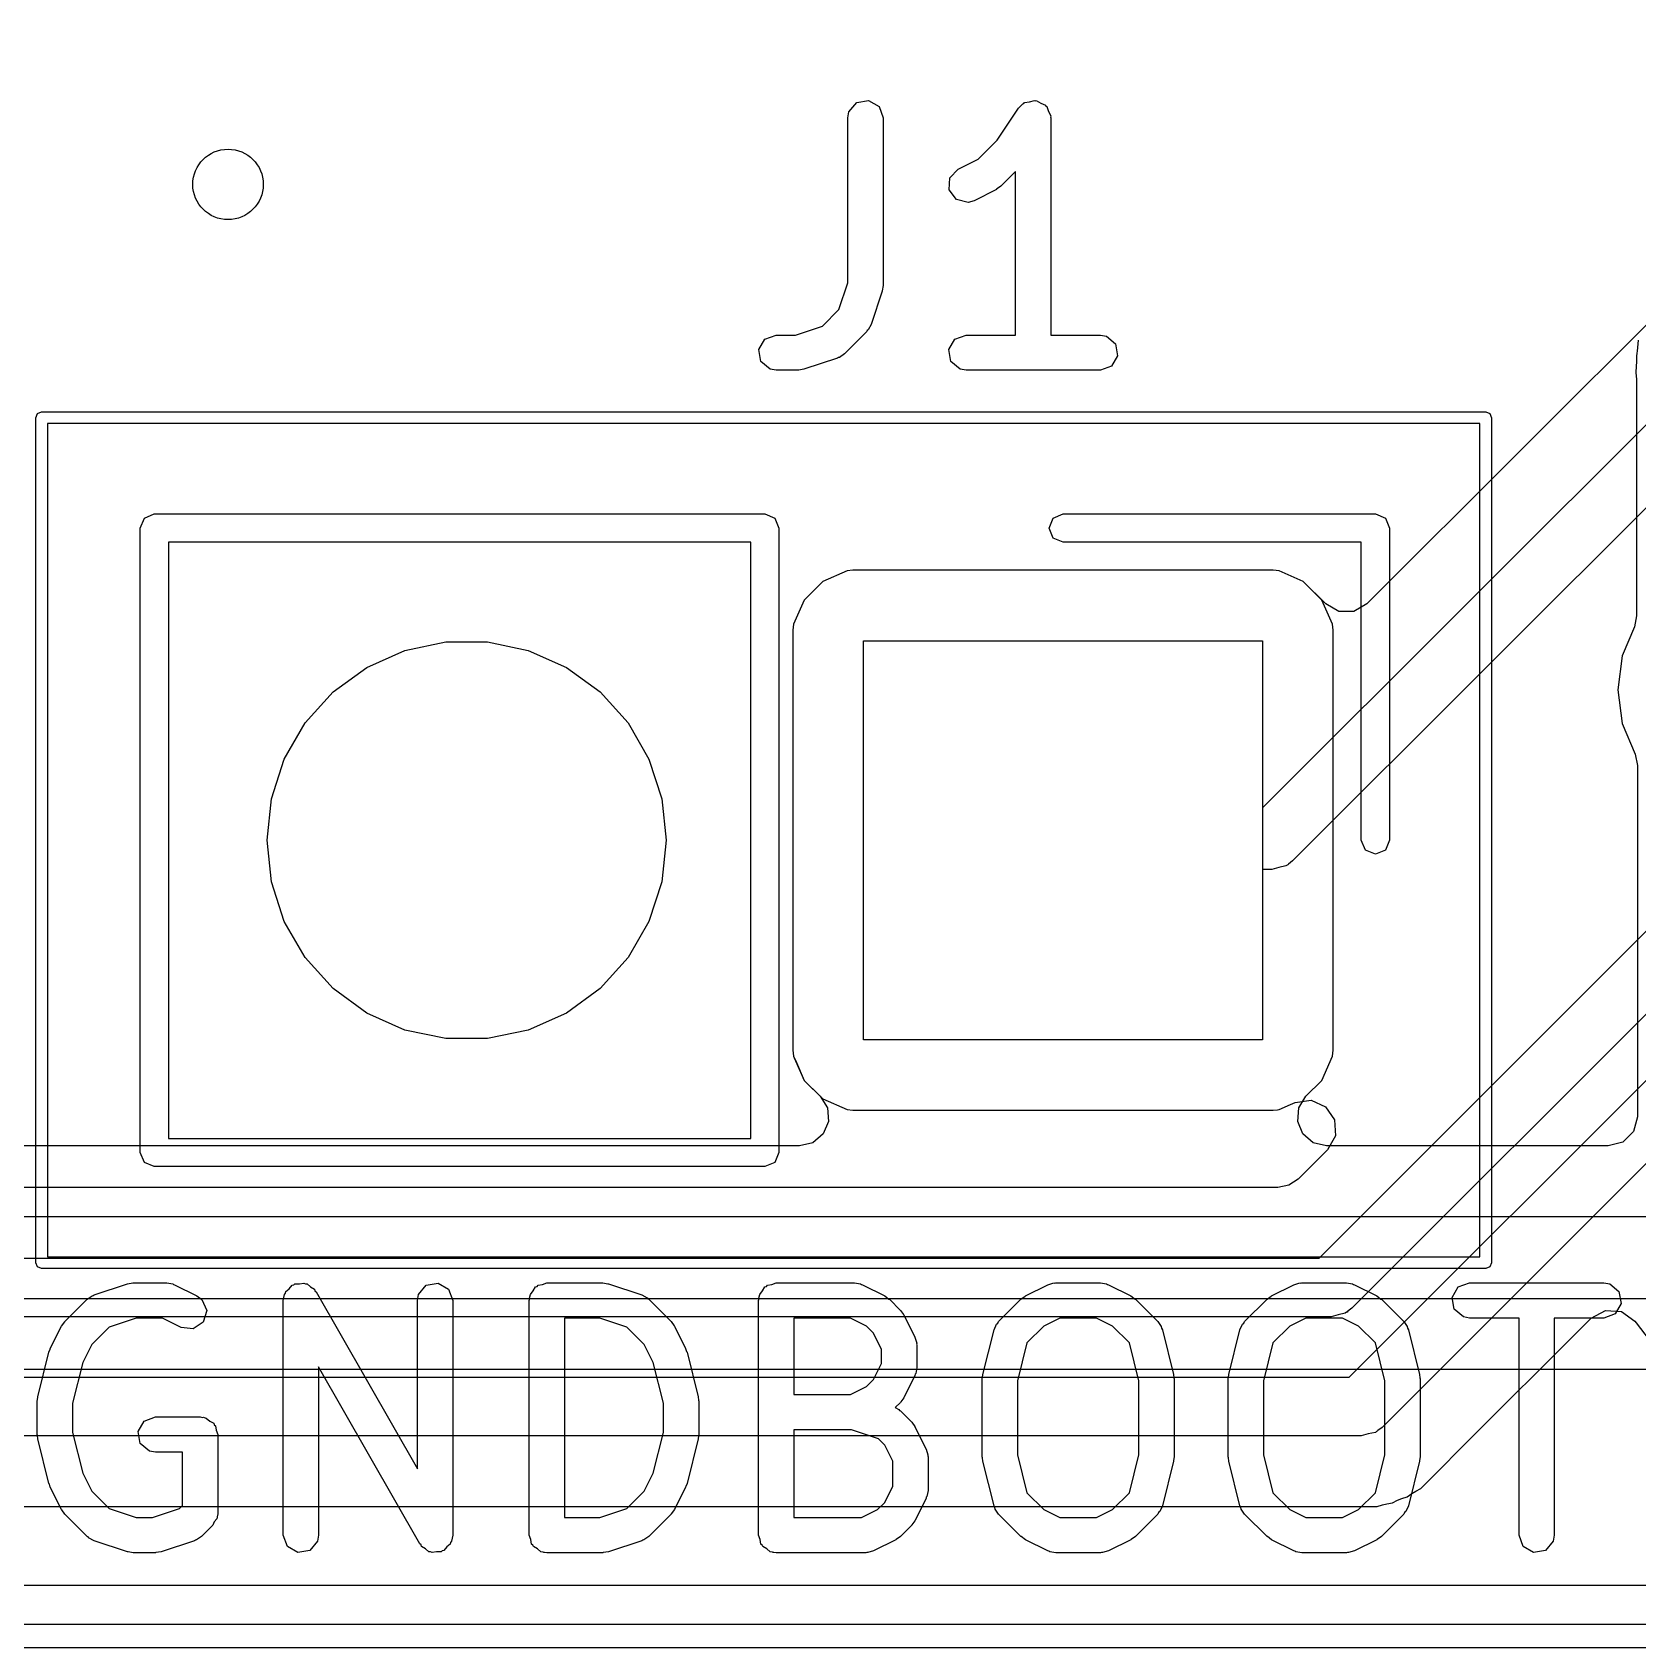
# Model space of a CAD drawing. Extents: x 2.76 to 4.68, y -4.29 to -3.
# Drawn here: x 3.7572 to 4.0263, y -4.2854 to -4.0145 of the extents above; entities that cross this region are included whole.
import ezdxf

# ---------------------------------------------------------------- set-up
doc = ezdxf.new("R2010")
doc.units = 0
doc.header["$MEASUREMENT"] = 0
doc.layers.add('BLACK', color=7, linetype='CONTINUOUS')

msp = doc.modelspace()

# ---------------------------------------------------------------- linework, layer by layer
at = {"layer": 'BLACK', "linetype": 'CONTINUOUS'}
for p, q in [((4.07682, -4.01449), (3.98094, -4.11037)), ((3.96346, -4.14458), (4.09008, -4.01796)), ((3.8954, -4.02629), (3.89739, -4.02594)), ((3.89739, -4.02594), (3.89914, -4.02695)), ((3.92352, -4.02629), (3.92437, -4.02614)), ((3.92437, -4.02614), (3.92519, -4.0259)), ((3.92519, -4.0259), (3.92534, -4.02596)), ((3.92534, -4.02596), (3.92551, -4.02594)), ((3.92551, -4.02594), (3.92625, -4.02636)), ((4.09848, -4.02348), (3.96848, -4.15348)), ((3.89392, -4.02884), (3.8941, -4.02783)), ((3.89392, -4.05649), (3.89392, -4.02884)), ((3.8941, -4.02783), (3.8954, -4.02629)), ((3.89914, -4.02695), (3.89983, -4.02884)), ((3.89983, -4.02884), (3.89983, -4.05696)), ((3.91895, -4.03259), (3.92254, -4.02721)), ((3.92254, -4.02721), (3.92325, -4.02646)), ((3.92325, -4.02646), (3.92341, -4.02642)), ((3.92341, -4.02642), (3.92352, -4.02629)), ((3.92625, -4.02636), (3.92704, -4.02671)), ((3.92704, -4.02671), (3.92711, -4.02686)), ((3.92711, -4.02686), (3.92726, -4.02695)), ((3.92726, -4.02695), (3.92755, -4.02775)), ((3.92755, -4.02775), (3.92793, -4.02852)), ((3.92793, -4.02852), (3.92789, -4.02868)), ((3.92789, -4.02868), (3.92795, -4.02884)), ((3.92795, -4.02884), (3.92795, -4.06526)), ((3.91575, -4.03579), (3.91895, -4.03259)), ((3.91243, -4.03745), (3.91575, -4.03579)), ((3.91092, -4.04093), (3.91104, -4.03892)), ((3.91104, -4.03892), (3.91243, -4.03745)), ((3.92205, -4.03785), (3.91959, -4.04031)), ((3.92205, -4.06526), (3.92205, -4.03785)), ((3.91212, -4.04256), (3.91092, -4.04093)), ((3.91882, -4.04086), (3.91507, -4.04273)), ((3.91886, -4.04081), (3.91882, -4.04086)), ((3.91959, -4.04031), (3.91886, -4.04081)), ((3.91409, -4.04303), (3.91212, -4.04256)), ((3.91507, -4.04273), (3.91409, -4.04303)), ((3.89242, -4.06099), (3.89392, -4.05649)), ((3.89968, -4.0579), (3.8978, -4.06352)), ((3.89983, -4.05696), (3.89968, -4.05783)), ((3.89968, -4.05783), (3.89968, -4.0579)), ((3.88966, -4.06376), (3.89242, -4.06099)), ((3.88515, -4.06526), (3.88966, -4.06376)), ((3.8978, -4.06352), (3.89731, -4.06442)), ((3.87897, -4.0677), (3.87998, -4.06595)), ((3.87998, -4.06595), (3.88188, -4.06526)), ((3.88188, -4.06526), (3.88515, -4.06526)), ((3.89709, -4.06468), (3.89334, -4.06843)), ((3.89716, -4.06452), (3.89709, -4.06468)), ((3.89731, -4.06442), (3.89716, -4.06452)), ((3.91084, -4.0677), (3.91185, -4.06595)), ((3.91185, -4.06595), (3.91375, -4.06526)), ((3.91375, -4.06526), (3.92205, -4.06526)), ((3.92795, -4.06526), (3.93625, -4.06526)), ((3.93625, -4.06526), (3.93726, -4.06544)), ((3.93726, -4.06544), (3.9388, -4.06674)), ((3.9388, -4.06674), (3.93915, -4.06873)), ((4.02639, -4.06611), (4.02626, -4.06795)), ((3.87932, -4.06969), (3.87897, -4.0677)), ((3.89219, -4.06914), (3.88656, -4.07101)), ((3.89232, -4.06903), (3.89219, -4.06914)), ((3.8925, -4.06901), (3.89232, -4.06903)), ((3.89334, -4.06843), (3.8925, -4.06901)), ((3.91119, -4.06969), (3.91084, -4.0677)), ((3.93915, -4.06873), (3.93814, -4.07048)), ((4.02615, -4.06928), (4.02614, -4.06963)), ((4.02622, -4.0683), (4.02615, -4.06879)), ((4.02615, -4.06879), (4.02615, -4.06928)), ((4.02626, -4.06795), (4.02622, -4.0683)), ((3.88087, -4.07099), (3.87932, -4.06969)), ((3.88188, -4.07117), (3.88087, -4.07099)), ((3.88563, -4.07117), (3.88188, -4.07117)), ((3.88569, -4.07114), (3.88563, -4.07117)), ((3.88656, -4.07101), (3.88569, -4.07114)), ((3.91274, -4.07099), (3.91119, -4.06969)), ((3.91375, -4.07117), (3.91274, -4.07099)), ((3.93625, -4.07117), (3.91375, -4.07117)), ((3.93814, -4.07048), (3.93625, -4.07117)), ((4.02614, -4.06963), (4.02601, -4.07147)), ((4.02601, -4.07147), (4.02604, -4.07163)), ((4.02604, -4.07163), (4.02615, -4.07266)), ((4.02615, -4.07266), (4.02615, -4.11234)), ((3.75776, -4.07913), (3.75804, -4.07844)), ((3.75776, -4.22087), (3.75776, -4.07913)), ((3.75804, -4.07844), (3.75874, -4.07815)), ((3.75874, -4.07815), (4.00087, -4.07815)), ((3.75972, -4.08012), (3.75972, -4.21988)), ((3.99988, -4.08012), (3.75972, -4.08012)), ((3.99988, -4.21988), (3.99988, -4.08012)), ((4.00087, -4.07815), (4.00156, -4.07844)), ((4.00156, -4.07844), (4.00185, -4.07913)), ((4.00185, -4.07913), (4.00185, -4.22087)), ((3.77528, -4.09764), (3.77597, -4.09597)), ((3.77597, -4.09597), (3.77764, -4.09528)), ((3.77764, -4.09528), (3.88, -4.09528)), ((3.88, -4.09528), (3.88167, -4.09597)), ((3.88167, -4.09597), (3.88236, -4.09764)), ((3.92764, -4.09764), (3.92833, -4.09597)), ((3.92833, -4.09597), (3.93, -4.09528)), ((3.93, -4.09528), (3.98236, -4.09528)), ((3.98236, -4.09528), (3.98403, -4.09597)), ((3.98403, -4.09597), (3.98472, -4.09764)), ((3.77528, -4.20236), (3.77528, -4.09764)), ((3.88236, -4.09764), (3.88236, -4.20236)), ((3.92833, -4.09931), (3.92764, -4.09764)), ((3.93, -4.1), (3.92833, -4.09931)), ((3.98472, -4.09764), (3.98472, -4.15)), ((3.78, -4.1), (3.78, -4.2)), ((3.87764, -4.1), (3.78, -4.1)), ((3.87764, -4.2), (3.87764, -4.1)), ((3.98, -4.1), (3.93, -4.1)), ((3.98, -4.15), (3.98, -4.1)), ((3.89477, -4.1047), (3.89378, -4.10482)), ((3.89477, -4.1047), (3.89378, -4.10482)), ((3.96523, -4.1047), (3.89477, -4.1047)), ((3.96523, -4.1047), (3.89477, -4.1047)), ((3.96622, -4.10482), (3.96523, -4.1047)), ((3.96523, -4.1047), (3.96523, -4.1047)), ((3.96622, -4.10482), (3.96523, -4.1047)), ((3.96523, -4.1047), (3.96523, -4.1047)), ((3.88973, -4.10661), (3.88661, -4.10973)), ((3.88973, -4.10661), (3.88661, -4.10973)), ((3.89378, -4.10482), (3.88973, -4.10661)), ((3.89378, -4.10482), (3.88973, -4.10661)), ((3.97027, -4.10661), (3.96622, -4.10482)), ((3.97027, -4.10661), (3.96622, -4.10482)), ((3.97403, -4.11037), (3.97027, -4.10661)), ((3.97027, -4.10661), (3.97027, -4.10661)), ((3.97339, -4.10973), (3.97027, -4.10661)), ((3.97027, -4.10661), (3.97027, -4.10661)), ((3.88661, -4.10973), (3.88482, -4.11378)), ((3.88661, -4.10973), (3.88482, -4.11378)), ((3.97518, -4.11378), (3.97339, -4.10973)), ((3.97339, -4.10973), (3.97339, -4.10973)), ((3.97339, -4.10973), (3.97339, -4.10973)), ((3.97622, -4.11164), (3.97403, -4.11037)), ((3.97875, -4.11164), (3.97622, -4.11164)), ((3.98094, -4.11037), (3.97875, -4.11164)), ((4.02615, -4.11234), (4.02578, -4.1142)), ((3.88482, -4.11378), (3.8847, -4.11477)), ((3.88482, -4.11378), (3.8847, -4.11477)), ((3.8847, -4.11477), (3.8847, -4.18523)), ((3.8847, -4.11477), (3.8847, -4.18523)), ((3.9753, -4.11477), (3.97518, -4.11378)), ((3.9753, -4.18523), (3.9753, -4.11477)), ((4.02578, -4.1142), (4.02376, -4.11909)), ((3.81327, -4.12102), (3.81966, -4.11817)), ((3.81327, -4.12102), (3.81966, -4.11817)), ((3.81966, -4.11817), (3.8265, -4.11672)), ((3.81966, -4.11817), (3.8265, -4.11672)), ((3.8265, -4.11672), (3.8335, -4.11672)), ((3.8265, -4.11672), (3.8335, -4.11672)), ((3.8335, -4.11672), (3.84034, -4.11817)), ((3.8335, -4.11672), (3.84034, -4.11817)), ((3.84034, -4.11817), (3.84673, -4.12102)), ((3.84034, -4.11817), (3.84673, -4.12102)), ((3.89654, -4.18346), (3.89654, -4.11654)), ((3.89654, -4.11654), (3.96346, -4.11654)), ((3.89654, -4.18346), (3.89654, -4.11654)), ((3.89654, -4.11654), (3.96346, -4.11654)), ((3.89654, -4.18346), (3.89654, -4.11654)), ((3.89654, -4.11654), (3.96346, -4.11654)), ((3.89654, -4.18346), (3.89654, -4.11654)), ((3.89654, -4.11654), (3.96346, -4.11654)), ((3.96346, -4.11654), (3.96346, -4.14458)), ((3.96346, -4.11654), (3.96346, -4.18346)), ((3.96346, -4.11654), (3.96346, -4.18346)), ((3.96346, -4.11654), (3.96346, -4.18346)), ((4.02376, -4.11909), (4.02301, -4.12475)), ((3.80761, -4.12513), (3.81327, -4.12102)), ((3.80761, -4.12513), (3.81327, -4.12102)), ((3.84673, -4.12102), (3.85239, -4.12513)), ((3.84673, -4.12102), (3.85239, -4.12513)), ((3.80293, -4.13033), (3.80761, -4.12513)), ((3.80293, -4.13033), (3.80761, -4.12513)), ((3.85239, -4.12513), (3.85707, -4.13033)), ((3.85239, -4.12513), (3.85707, -4.13033)), ((4.02301, -4.12475), (4.02376, -4.13041)), ((3.79943, -4.13639), (3.80293, -4.13033)), ((3.79943, -4.13639), (3.80293, -4.13033)), ((3.85707, -4.13033), (3.86057, -4.13639)), ((3.85707, -4.13033), (3.86057, -4.13639)), ((4.02376, -4.13041), (4.02591, -4.13559)), ((3.79727, -4.14304), (3.79943, -4.13639)), ((3.79727, -4.14304), (3.79943, -4.13639)), ((3.86057, -4.13639), (3.86273, -4.14304)), ((3.86057, -4.13639), (3.86273, -4.14304)), ((4.02591, -4.13559), (4.02628, -4.13746)), ((4.02628, -4.13746), (4.02628, -4.1964)), ((3.97291, -4.22008), (4.05147, -4.14152)), ((3.79654, -4.15), (3.79727, -4.14304)), ((3.79654, -4.15), (3.79727, -4.14304)), ((3.86273, -4.14304), (3.86346, -4.15)), ((3.86273, -4.14304), (3.86346, -4.15)), ((3.79727, -4.15696), (3.79654, -4.15)), ((3.79727, -4.15696), (3.79654, -4.15)), ((3.86346, -4.15), (3.86273, -4.15696)), ((3.86346, -4.15), (3.86273, -4.15696)), ((4.05698, -4.14992), (3.97842, -4.22848)), ((3.98069, -4.15167), (3.98, -4.15)), ((3.98472, -4.15), (3.98403, -4.15167)), ((3.96848, -4.15348), (3.96778, -4.15401)), ((3.98236, -4.15236), (3.98069, -4.15167)), ((3.98403, -4.15167), (3.98236, -4.15236)), ((3.965, -4.15492), (3.96346, -4.15492)), ((3.96346, -4.15492), (3.96346, -4.18346)), ((3.96617, -4.15458), (3.965, -4.15492)), ((3.96736, -4.15432), (3.96617, -4.15458)), ((3.96756, -4.15417), (3.96736, -4.15432)), ((3.96766, -4.15414), (3.96756, -4.15417)), ((3.96778, -4.15401), (3.96766, -4.15414)), ((3.79943, -4.16361), (3.79727, -4.15696)), ((3.79943, -4.16361), (3.79727, -4.15696)), ((3.86273, -4.15696), (3.86057, -4.16361)), ((3.86273, -4.15696), (3.86057, -4.16361)), ((3.97796, -4.24008), (4.05684, -4.16121)), ((3.80293, -4.16967), (3.79943, -4.16361)), ((3.80293, -4.16967), (3.79943, -4.16361)), ((3.86057, -4.16361), (3.85707, -4.16967)), ((3.86057, -4.16361), (3.85707, -4.16967)), ((3.80761, -4.17487), (3.80293, -4.16967)), ((3.80761, -4.17487), (3.80293, -4.16967)), ((3.85707, -4.16967), (3.85239, -4.17487)), ((3.85707, -4.16967), (3.85239, -4.17487)), ((4.06235, -4.16961), (3.98348, -4.24848)), ((3.81327, -4.17898), (3.80761, -4.17487)), ((3.81327, -4.17898), (3.80761, -4.17487)), ((3.85239, -4.17487), (3.84673, -4.17898)), ((3.85239, -4.17487), (3.84673, -4.17898)), ((3.81966, -4.18183), (3.81327, -4.17898)), ((3.81966, -4.18183), (3.81327, -4.17898)), ((3.84673, -4.17898), (3.84034, -4.18183)), ((3.84673, -4.17898), (3.84034, -4.18183)), ((3.8265, -4.18328), (3.81966, -4.18183)), ((3.8265, -4.18328), (3.81966, -4.18183)), ((3.8335, -4.18328), (3.8265, -4.18328)), ((3.8335, -4.18328), (3.8265, -4.18328)), ((3.84034, -4.18183), (3.8335, -4.18328)), ((3.84034, -4.18183), (3.8335, -4.18328)), ((3.8847, -4.18523), (3.88482, -4.18622)), ((3.8847, -4.18523), (3.88482, -4.18622)), ((3.96346, -4.18346), (3.89654, -4.18346)), ((3.96346, -4.18346), (3.89654, -4.18346)), ((3.96346, -4.18346), (3.89654, -4.18346)), ((3.96346, -4.18346), (3.89654, -4.18346)), ((3.97518, -4.18622), (3.9753, -4.18523)), ((3.88482, -4.18622), (3.88482, -4.18622)), ((3.88482, -4.18622), (3.88482, -4.18622)), ((3.88482, -4.18622), (3.88528, -4.18726)), ((3.88482, -4.18622), (3.88482, -4.18622)), ((3.88482, -4.18622), (3.88482, -4.18622)), ((3.88482, -4.18622), (3.88494, -4.18649)), ((3.88494, -4.18649), (3.88661, -4.19027)), ((3.88528, -4.18726), (3.88661, -4.19027)), ((3.97339, -4.19027), (3.97518, -4.18622)), ((3.88661, -4.19027), (3.88973, -4.19339)), ((3.88661, -4.19027), (3.88929, -4.19295)), ((3.97071, -4.19295), (3.97339, -4.19027)), ((3.97339, -4.19027), (3.97339, -4.19027)), ((3.97339, -4.19027), (3.97339, -4.19027)), ((3.88929, -4.19295), (3.89048, -4.19489)), ((3.88973, -4.19339), (3.88973, -4.19339)), ((3.88973, -4.19339), (3.88973, -4.19339)), ((3.88973, -4.19339), (3.89378, -4.19518)), ((3.9681, -4.19435), (3.96893, -4.19399)), ((3.96893, -4.19399), (3.97157, -4.19362)), ((3.96952, -4.19489), (3.97071, -4.19295)), ((3.97157, -4.19362), (3.97402, -4.1947)), ((3.89048, -4.19489), (3.89066, -4.19716)), ((3.89378, -4.19518), (3.89477, -4.1953)), ((3.89477, -4.1953), (3.96523, -4.1953)), ((3.96523, -4.1953), (3.96597, -4.19521)), ((3.96523, -4.1953), (3.96523, -4.1953)), ((3.96597, -4.19521), (3.96622, -4.19518)), ((3.96622, -4.19518), (3.9681, -4.19435)), ((3.96934, -4.19716), (3.96952, -4.19489)), ((3.97402, -4.1947), (3.97553, -4.1969)), ((4.02628, -4.1964), (4.02563, -4.19884)), ((3.88978, -4.19927), (3.88805, -4.20075)), ((3.89066, -4.19716), (3.88978, -4.19927)), ((3.97022, -4.19927), (3.96934, -4.19716)), ((3.97195, -4.20075), (3.97022, -4.19927)), ((3.97553, -4.1969), (3.97565, -4.19957)), ((4.02563, -4.19884), (4.02384, -4.20063)), ((3.88583, -4.20128), (3.59241, -4.20128)), ((3.78, -4.2), (3.87764, -4.2)), ((3.88805, -4.20075), (3.88583, -4.20128)), ((3.97435, -4.2019), (3.96944, -4.20682)), ((3.97417, -4.20128), (3.97195, -4.20075)), ((4.0214, -4.20128), (3.97417, -4.20128)), ((3.97565, -4.19957), (3.97435, -4.2019)), ((4.02384, -4.20063), (4.0214, -4.20128)), ((3.77597, -4.20403), (3.77528, -4.20236)), ((3.77764, -4.20472), (3.77597, -4.20403)), ((3.88, -4.20472), (3.77764, -4.20472)), ((3.88167, -4.20403), (3.88, -4.20472)), ((3.88236, -4.20236), (3.88167, -4.20403)), ((3.96944, -4.20682), (3.96785, -4.20788)), ((3.96598, -4.20825), (3.71396, -4.20825)), ((3.96785, -4.20788), (3.96598, -4.20825)), ((3.58701, -4.21311), (4.03799, -4.21311)), ((3.70704, -4.22008), (3.97291, -4.22008)), ((3.75804, -4.22156), (3.75776, -4.22087)), ((3.75972, -4.21988), (3.99988, -4.21988)), ((4.00185, -4.22087), (4.00156, -4.22156)), ((3.75874, -4.22185), (3.75804, -4.22156)), ((4.00087, -4.22185), (3.75874, -4.22185)), ((4.00156, -4.22156), (4.00087, -4.22185)), ((3.76638, -4.22698), (3.76722, -4.22639)), ((3.76722, -4.22639), (3.7674, -4.22637)), ((3.7674, -4.22637), (3.76754, -4.22626)), ((3.76754, -4.22626), (3.77316, -4.22439)), ((3.77316, -4.22439), (3.77403, -4.22426)), ((3.77403, -4.22426), (3.77409, -4.22424)), ((3.77409, -4.22424), (3.77972, -4.22424)), ((3.77972, -4.22424), (3.78073, -4.22442)), ((3.78073, -4.22442), (3.78086, -4.22453)), ((3.78086, -4.22453), (3.78104, -4.22455)), ((3.78104, -4.22455), (3.78479, -4.22642)), ((3.78479, -4.22642), (3.78561, -4.22703)), ((3.79926, -4.22719), (3.79944, -4.22618)), ((3.79944, -4.22618), (3.79962, -4.22597)), ((3.79962, -4.22597), (3.79967, -4.2257)), ((3.79967, -4.2257), (3.80025, -4.22522)), ((3.80025, -4.22522), (3.80074, -4.22463)), ((3.80074, -4.22463), (3.80101, -4.22459)), ((3.80101, -4.22459), (3.80122, -4.22441)), ((3.80122, -4.22441), (3.80198, -4.22441)), ((3.80198, -4.22441), (3.80273, -4.22428)), ((3.80273, -4.22428), (3.80297, -4.22442)), ((3.80297, -4.22442), (3.80324, -4.22442)), ((3.80324, -4.22442), (3.80382, -4.22491)), ((3.80382, -4.22491), (3.80448, -4.22529)), ((3.80448, -4.22529), (3.80457, -4.22555)), ((3.80457, -4.22555), (3.80478, -4.22572)), ((3.80478, -4.22572), (3.82176, -4.25544)), ((3.82176, -4.22719), (3.82194, -4.22618)), ((3.82194, -4.22618), (3.82324, -4.22463)), ((3.82324, -4.22463), (3.82523, -4.22428)), ((3.82523, -4.22428), (3.82698, -4.22529)), ((3.82698, -4.22529), (3.82767, -4.22719)), ((3.84055, -4.22668), (3.84062, -4.22656)), ((3.84062, -4.22656), (3.84069, -4.22618)), ((3.84069, -4.22618), (3.84118, -4.22559)), ((3.84118, -4.22559), (3.84156, -4.22493)), ((3.84156, -4.22493), (3.84181, -4.22484)), ((3.84181, -4.22484), (3.84198, -4.22463)), ((3.84198, -4.22463), (3.84274, -4.2245)), ((3.84274, -4.2245), (3.84346, -4.22424)), ((3.84346, -4.22424), (3.85283, -4.22424)), ((3.85283, -4.22424), (3.8537, -4.22439)), ((3.8537, -4.22439), (3.85377, -4.22439)), ((3.85377, -4.22439), (3.85939, -4.22626)), ((3.85939, -4.22626), (3.86029, -4.22675)), ((3.879, -4.22668), (3.87907, -4.22656)), ((3.87907, -4.22656), (3.87914, -4.22618)), ((3.87914, -4.22618), (3.87963, -4.22559)), ((3.87963, -4.22559), (3.88001, -4.22493)), ((3.88001, -4.22493), (3.88026, -4.22484)), ((3.88026, -4.22484), (3.88043, -4.22463)), ((3.88043, -4.22463), (3.88119, -4.2245)), ((3.88119, -4.2245), (3.88191, -4.22424)), ((3.88191, -4.22424), (3.89503, -4.22424)), ((3.89503, -4.22424), (3.89604, -4.22442)), ((3.89604, -4.22442), (3.89618, -4.22453)), ((3.89618, -4.22453), (3.89635, -4.22455)), ((3.89635, -4.22455), (3.9001, -4.22642)), ((3.9001, -4.22642), (3.90081, -4.22695)), ((3.92294, -4.22698), (3.92367, -4.22647)), ((3.92367, -4.22647), (3.92371, -4.22642)), ((3.92371, -4.22642), (3.92746, -4.22455)), ((3.92746, -4.22455), (3.92844, -4.22426)), ((3.92844, -4.22426), (3.92861, -4.2243)), ((3.92861, -4.2243), (3.92878, -4.22424)), ((3.92878, -4.22424), (3.93628, -4.22424)), ((3.93628, -4.22424), (3.93729, -4.22442)), ((3.93729, -4.22442), (3.93742, -4.22453)), ((3.93742, -4.22453), (3.9376, -4.22455)), ((3.9376, -4.22455), (3.94135, -4.22642)), ((3.94135, -4.22642), (3.94206, -4.22695)), ((3.96419, -4.22698), (3.96491, -4.22647)), ((3.96491, -4.22647), (3.96495, -4.22642)), ((3.96495, -4.22642), (3.9687, -4.22455)), ((3.9687, -4.22455), (3.96969, -4.22426)), ((3.96969, -4.22426), (3.96986, -4.2243)), ((3.96986, -4.2243), (3.97002, -4.22424)), ((3.97002, -4.22424), (3.97752, -4.22424)), ((3.97752, -4.22424), (3.97853, -4.22442)), ((3.97853, -4.22442), (3.97867, -4.22453)), ((3.97867, -4.22453), (3.97884, -4.22455)), ((3.97884, -4.22455), (3.98259, -4.22642)), ((3.98259, -4.22642), (3.9833, -4.22695)), ((3.99524, -4.22668), (3.99625, -4.22493)), ((3.99625, -4.22493), (3.99815, -4.22424)), ((3.99815, -4.22424), (4.02064, -4.22424)), ((4.02064, -4.22424), (4.02165, -4.22442)), ((4.02165, -4.22442), (4.0232, -4.22571)), ((4.0232, -4.22571), (4.02355, -4.2277)), ((4.03799, -4.22689), (3.58701, -4.22689)), ((3.76263, -4.23073), (3.76638, -4.22698)), ((3.78561, -4.22703), (3.78642, -4.22889)), ((3.78642, -4.22889), (3.78584, -4.23082)), ((3.79926, -4.26656), (3.79926, -4.22719)), ((3.82176, -4.25544), (3.82176, -4.22719)), ((3.82767, -4.22719), (3.82767, -4.26656)), ((3.84051, -4.22719), (3.84058, -4.22681)), ((3.84051, -4.26656), (3.84051, -4.22719)), ((3.84058, -4.22681), (3.84055, -4.22668)), ((3.86029, -4.22675), (3.86039, -4.2269)), ((3.86039, -4.2269), (3.86055, -4.22698)), ((3.86055, -4.22698), (3.8643, -4.23073)), ((3.87896, -4.22719), (3.87903, -4.22681)), ((3.87896, -4.26656), (3.87896, -4.22719)), ((3.87903, -4.22681), (3.879, -4.22668)), ((3.90081, -4.22695), (3.90087, -4.22698)), ((3.90087, -4.22698), (3.90275, -4.22885)), ((3.90275, -4.22885), (3.90325, -4.22957)), ((3.91919, -4.23073), (3.92294, -4.22698)), ((3.94206, -4.22695), (3.94212, -4.22698)), ((3.94212, -4.22698), (3.94587, -4.23073)), ((3.96044, -4.23073), (3.96419, -4.22698)), ((3.9773, -4.22932), (3.97611, -4.22958)), ((3.9775, -4.22917), (3.9773, -4.22932)), ((3.97761, -4.22914), (3.9775, -4.22917)), ((3.97772, -4.22901), (3.97761, -4.22914)), ((3.97842, -4.22848), (3.97772, -4.22901)), ((3.9833, -4.22695), (3.98336, -4.22698)), ((3.98336, -4.22698), (3.98711, -4.23073)), ((3.99559, -4.22867), (3.99524, -4.22668)), ((3.99714, -4.22996), (3.99559, -4.22867)), ((4.01853, -4.23017), (4.02092, -4.22885)), ((4.02092, -4.22885), (4.02365, -4.22903)), ((4.02355, -4.2277), (4.02254, -4.22945)), ((4.02365, -4.22903), (4.02585, -4.23065)), ((3.97495, -4.22992), (3.705, -4.22992)), ((3.7602, -4.23524), (3.76208, -4.23149)), ((3.76208, -4.23149), (3.76261, -4.23078)), ((3.76261, -4.23078), (3.76263, -4.23073)), ((3.77007, -4.23165), (3.76715, -4.23456)), ((3.77457, -4.23014), (3.77007, -4.23165)), ((3.77902, -4.23014), (3.77457, -4.23014)), ((3.78215, -4.23171), (3.77902, -4.23014)), ((3.78415, -4.23194), (3.78215, -4.23171)), ((3.78584, -4.23082), (3.78415, -4.23194)), ((3.85236, -4.23014), (3.84641, -4.23014)), ((3.84641, -4.23014), (3.84641, -4.26361)), ((3.85686, -4.23165), (3.85236, -4.23014)), ((3.85978, -4.23456), (3.85686, -4.23165)), ((3.8643, -4.23073), (3.8648, -4.23145)), ((3.8648, -4.23145), (3.86485, -4.23149)), ((3.86485, -4.23149), (3.86672, -4.23524)), ((3.89434, -4.23014), (3.88486, -4.23014)), ((3.88486, -4.23014), (3.88486, -4.24298)), ((3.89703, -4.23149), (3.89434, -4.23014)), ((3.89823, -4.23269), (3.89703, -4.23149)), ((3.90325, -4.22957), (3.9033, -4.22962)), ((3.9033, -4.22962), (3.90517, -4.23337)), ((3.91842, -4.2321), (3.91883, -4.23116)), ((3.91883, -4.23116), (3.91907, -4.23099)), ((3.91907, -4.23099), (3.91919, -4.23073)), ((3.92678, -4.23149), (3.92395, -4.23432)), ((3.92948, -4.23014), (3.92678, -4.23149)), ((3.93558, -4.23014), (3.92948, -4.23014)), ((3.93828, -4.23149), (3.93558, -4.23014)), ((3.94111, -4.23432), (3.93828, -4.23149)), ((3.94587, -4.23073), (3.94645, -4.23157)), ((3.94645, -4.23157), (3.94648, -4.23186)), ((3.94648, -4.23186), (3.94664, -4.2321)), ((3.95966, -4.2321), (3.96008, -4.23116)), ((3.96008, -4.23116), (3.96031, -4.23099)), ((3.96031, -4.23099), (3.96044, -4.23073)), ((3.96802, -4.23149), (3.96519, -4.23432)), ((3.97072, -4.23014), (3.96802, -4.23149)), ((3.97683, -4.23014), (3.97072, -4.23014)), ((3.97611, -4.22958), (3.97495, -4.22992)), ((3.97952, -4.23149), (3.97683, -4.23014)), ((3.98236, -4.23432), (3.97952, -4.23149)), ((3.98711, -4.23073), (3.9877, -4.23157)), ((3.9877, -4.23157), (3.98772, -4.23186)), ((3.98772, -4.23186), (3.98789, -4.2321)), ((3.99603, -4.25266), (4.01853, -4.23017)), ((3.99815, -4.23014), (3.99714, -4.22996)), ((4.00644, -4.23014), (3.99815, -4.23014)), ((4.00644, -4.26656), (4.00644, -4.23014)), ((4.02064, -4.23014), (4.01235, -4.23014)), ((4.01235, -4.23014), (4.01235, -4.26656)), ((4.02254, -4.22945), (4.02064, -4.23014)), ((4.02585, -4.23065), (4.02607, -4.23093)), ((4.02607, -4.23093), (4.02607, -4.23093)), ((4.02607, -4.23093), (4.02954, -4.23546)), ((3.76715, -4.23456), (3.76563, -4.23759)), ((3.8613, -4.23759), (3.85978, -4.23456)), ((3.89958, -4.23539), (3.89823, -4.23269)), ((3.90517, -4.23337), (3.90547, -4.23435)), ((3.90547, -4.23435), (3.90543, -4.23452)), ((3.90543, -4.23452), (3.90549, -4.23469)), ((3.90549, -4.23469), (3.90549, -4.23844)), ((3.91654, -4.2396), (3.91842, -4.2321)), ((3.92395, -4.23432), (3.92236, -4.24068)), ((3.9427, -4.24068), (3.94111, -4.23432)), ((3.94664, -4.2321), (3.94852, -4.2396)), ((3.95779, -4.2396), (3.95966, -4.2321)), ((3.96519, -4.23432), (3.9636, -4.24068)), ((3.98394, -4.24068), (3.98236, -4.23432)), ((3.98789, -4.2321), (3.98976, -4.2396)), ((3.75811, -4.24335), (3.75998, -4.23585)), ((3.75998, -4.23585), (3.76019, -4.23538)), ((3.76019, -4.23538), (3.7602, -4.23524)), ((3.86672, -4.23524), (3.86687, -4.23573)), ((3.86687, -4.23573), (3.86695, -4.23585)), ((3.86695, -4.23585), (3.86882, -4.24335)), ((3.89958, -4.23774), (3.89958, -4.23539)), ((3.52704, -4.24008), (3.97796, -4.24008)), ((3.59241, -4.23872), (4.03259, -4.23872)), ((3.76563, -4.23759), (3.76392, -4.24443)), ((3.82215, -4.26802), (3.80517, -4.23831)), ((3.80517, -4.23831), (3.80517, -4.26656)), ((3.86301, -4.24443), (3.8613, -4.23759)), ((3.89823, -4.24044), (3.89958, -4.23774)), ((3.90517, -4.23976), (3.9033, -4.24351)), ((3.90519, -4.23958), (3.90517, -4.23976)), ((3.90531, -4.23945), (3.90519, -4.23958)), ((3.90549, -4.23844), (3.90531, -4.23945)), ((3.91645, -4.24031), (3.91656, -4.23973)), ((3.91656, -4.23973), (3.91654, -4.2396)), ((3.94852, -4.2396), (3.94856, -4.24018)), ((3.94856, -4.24018), (3.94861, -4.24031)), ((3.9577, -4.24031), (3.9578, -4.23973)), ((3.9578, -4.23973), (3.95779, -4.2396)), ((3.98976, -4.2396), (3.9898, -4.24018)), ((3.9898, -4.24018), (3.98985, -4.24031)), ((3.89434, -4.24298), (3.89703, -4.24164)), ((3.89703, -4.24164), (3.89823, -4.24044)), ((3.91645, -4.25344), (3.91645, -4.24031)), ((3.92236, -4.24068), (3.92236, -4.25307)), ((3.9427, -4.25307), (3.9427, -4.24068)), ((3.94861, -4.24031), (3.94861, -4.25344)), ((3.9577, -4.25344), (3.9577, -4.24031)), ((3.9636, -4.24068), (3.9636, -4.25307)), ((3.98394, -4.25307), (3.98394, -4.24068)), ((3.98985, -4.24031), (3.98985, -4.25344)), ((3.75802, -4.24406), (3.75812, -4.24348)), ((3.75802, -4.24969), (3.75802, -4.24406)), ((3.75812, -4.24348), (3.75811, -4.24335)), ((3.76392, -4.24443), (3.76392, -4.24932)), ((3.86301, -4.24932), (3.86301, -4.24443)), ((3.86882, -4.24335), (3.86886, -4.24393)), ((3.86886, -4.24393), (3.86891, -4.24406)), ((3.86891, -4.24406), (3.86891, -4.24969)), ((3.88486, -4.24298), (3.89434, -4.24298)), ((3.90275, -4.24428), (3.90186, -4.24516)), ((3.90186, -4.24516), (3.90249, -4.2455)), ((3.90249, -4.2455), (3.90259, -4.24565)), ((3.90277, -4.24422), (3.90275, -4.24428)), ((3.9033, -4.24351), (3.90277, -4.24422)), ((3.77494, -4.24917), (3.77595, -4.24742)), ((3.77595, -4.24742), (3.77784, -4.24673)), ((3.77784, -4.24673), (3.78534, -4.24673)), ((3.78534, -4.24673), (3.78573, -4.2468)), ((3.78573, -4.2468), (3.78586, -4.24678)), ((3.78586, -4.24678), (3.78597, -4.24684)), ((3.78597, -4.24684), (3.78635, -4.24691)), ((3.78635, -4.24691), (3.78694, -4.24741)), ((3.78694, -4.24741), (3.78761, -4.24779)), ((3.78761, -4.24779), (3.7877, -4.24804)), ((3.7877, -4.24804), (3.7879, -4.24821)), ((3.7879, -4.24821), (3.78803, -4.24897)), ((3.90259, -4.24565), (3.90275, -4.24572)), ((3.90275, -4.24572), (3.90462, -4.2476)), ((3.90462, -4.2476), (3.90513, -4.24832)), ((3.90513, -4.24832), (3.90517, -4.24837)), ((3.98, -4.24992), (3.525, -4.24992)), ((3.75807, -4.24982), (3.75802, -4.24969)), ((3.75811, -4.2504), (3.75807, -4.24982)), ((3.75998, -4.2579), (3.75811, -4.2504)), ((3.76392, -4.24932), (3.76563, -4.25616)), ((3.77529, -4.25116), (3.77494, -4.24917)), ((3.78803, -4.24897), (3.7883, -4.24969)), ((3.7883, -4.24969), (3.7883, -4.26281)), ((3.8613, -4.25616), (3.86301, -4.24932)), ((3.86882, -4.2504), (3.86695, -4.2579)), ((3.86891, -4.24969), (3.86881, -4.25027)), ((3.86881, -4.25027), (3.86882, -4.2504)), ((3.89455, -4.24889), (3.88486, -4.24889)), ((3.88486, -4.24889), (3.88486, -4.26361)), ((3.89906, -4.25039), (3.89455, -4.24889)), ((3.90011, -4.25144), (3.89906, -4.25039)), ((3.90517, -4.24837), (3.90705, -4.25212)), ((3.98117, -4.24958), (3.98, -4.24992)), ((3.98236, -4.24932), (3.98117, -4.24958)), ((3.98256, -4.24917), (3.98236, -4.24932)), ((3.98266, -4.24914), (3.98256, -4.24917)), ((3.98278, -4.24901), (3.98266, -4.24914)), ((3.98348, -4.24848), (3.98278, -4.24901)), ((3.77683, -4.25246), (3.77529, -4.25116)), ((3.77784, -4.25264), (3.77683, -4.25246)), ((3.78239, -4.25264), (3.77784, -4.25264)), ((3.78239, -4.26159), (3.78239, -4.25264)), ((3.90145, -4.25413), (3.90011, -4.25144)), ((3.90705, -4.25212), (3.90734, -4.2531)), ((3.90734, -4.2531), (3.9073, -4.25327)), ((3.9073, -4.25327), (3.90736, -4.25344)), ((3.90736, -4.25344), (3.90736, -4.25906)), ((3.9165, -4.25356), (3.91645, -4.25344)), ((3.91654, -4.25415), (3.9165, -4.25356)), ((3.92236, -4.25307), (3.92395, -4.25943)), ((3.94111, -4.25943), (3.9427, -4.25307)), ((3.94861, -4.25344), (3.9485, -4.25402)), ((3.95774, -4.25356), (3.9577, -4.25344)), ((3.95779, -4.25415), (3.95774, -4.25356)), ((3.9636, -4.25307), (3.96519, -4.25943)), ((3.98236, -4.25943), (3.98394, -4.25307)), ((3.98985, -4.25344), (3.98975, -4.25402)), ((3.99372, -4.25497), (3.99603, -4.25266)), ((3.99603, -4.25266), (3.99603, -4.25266)), ((3.76563, -4.25616), (3.76715, -4.25919)), ((3.85978, -4.25919), (3.8613, -4.25616)), ((3.90145, -4.25836), (3.90145, -4.25413)), ((3.91842, -4.26165), (3.91654, -4.25415)), ((3.94852, -4.25415), (3.94664, -4.26165)), ((3.9485, -4.25402), (3.94852, -4.25415)), ((3.95966, -4.26165), (3.95779, -4.25415)), ((3.98976, -4.25415), (3.98789, -4.26165)), ((3.98975, -4.25402), (3.98976, -4.25415)), ((3.98997, -4.25872), (3.99372, -4.25497)), ((3.99372, -4.25497), (3.99372, -4.25497)), ((3.76006, -4.25802), (3.75998, -4.2579)), ((3.7602, -4.25851), (3.76006, -4.25802)), ((3.76208, -4.26226), (3.7602, -4.25851)), ((3.86672, -4.25851), (3.86485, -4.26226)), ((3.86674, -4.25837), (3.86672, -4.25851)), ((3.86695, -4.2579), (3.86674, -4.25837)), ((3.90011, -4.26106), (3.90145, -4.25836)), ((3.90736, -4.25906), (3.90718, -4.26007)), ((3.98847, -4.25955), (3.98912, -4.25915)), ((3.98912, -4.25915), (3.98997, -4.25872)), ((3.52765, -4.26175), (3.97735, -4.26175)), ((3.76715, -4.25919), (3.77007, -4.2621)), ((3.78187, -4.2621), (3.78239, -4.26159)), ((3.85686, -4.2621), (3.85978, -4.25919)), ((3.89891, -4.26226), (3.90011, -4.26106)), ((3.90705, -4.26038), (3.90517, -4.26413)), ((3.90707, -4.26021), (3.90705, -4.26038)), ((3.90718, -4.26007), (3.90707, -4.26021)), ((3.91858, -4.26189), (3.91842, -4.26165)), ((3.92395, -4.25943), (3.92678, -4.26226)), ((3.93828, -4.26226), (3.94111, -4.25943)), ((3.94664, -4.26165), (3.94622, -4.26259)), ((3.95982, -4.26189), (3.95966, -4.26165)), ((3.96519, -4.25943), (3.96802, -4.26226)), ((3.97735, -4.26175), (3.98132, -4.26175)), ((3.97952, -4.26226), (3.98236, -4.25943)), ((3.98132, -4.26175), (3.98265, -4.26175)), ((3.98265, -4.26175), (3.98356, -4.26146)), ((3.98265, -4.26175), (3.98265, -4.26175)), ((3.98356, -4.26146), (3.9843, -4.26128)), ((3.9843, -4.26128), (3.98524, -4.26113)), ((3.98524, -4.26113), (3.98609, -4.2607)), ((3.98609, -4.2607), (3.9868, -4.26041)), ((3.9868, -4.26041), (3.9877, -4.26011)), ((3.98789, -4.26165), (3.98747, -4.26259)), ((3.9877, -4.26011), (3.98847, -4.25955)), ((3.76213, -4.2623), (3.76208, -4.26226)), ((3.76263, -4.26302), (3.76213, -4.2623)), ((3.76638, -4.26677), (3.76263, -4.26302)), ((3.77007, -4.2621), (3.77457, -4.26361)), ((3.77457, -4.26361), (3.77736, -4.26361)), ((3.77736, -4.26361), (3.78187, -4.2621)), ((3.7877, -4.26431), (3.78743, -4.2649)), ((3.78812, -4.26382), (3.7877, -4.26431)), ((3.78823, -4.26319), (3.78812, -4.26382)), ((3.78828, -4.26307), (3.78823, -4.26319)), ((3.7883, -4.26281), (3.78826, -4.26299)), ((3.78826, -4.26299), (3.78828, -4.26307)), ((3.84641, -4.26361), (3.85236, -4.26361)), ((3.85236, -4.26361), (3.85686, -4.2621)), ((3.8643, -4.26302), (3.86055, -4.26677)), ((3.86432, -4.26296), (3.8643, -4.26302)), ((3.86485, -4.26226), (3.86432, -4.26296)), ((3.88486, -4.26361), (3.89621, -4.26361)), ((3.89621, -4.26361), (3.89891, -4.26226)), ((3.90517, -4.26413), (3.90465, -4.26484)), ((3.9186, -4.26218), (3.91858, -4.26189)), ((3.91919, -4.26302), (3.9186, -4.26218)), ((3.92294, -4.26677), (3.91919, -4.26302)), ((3.92678, -4.26226), (3.92948, -4.26361)), ((3.92948, -4.26361), (3.93558, -4.26361)), ((3.93558, -4.26361), (3.93828, -4.26226)), ((3.94587, -4.26302), (3.94212, -4.26677)), ((3.94599, -4.26276), (3.94587, -4.26302)), ((3.94622, -4.26259), (3.94599, -4.26276)), ((3.95985, -4.26218), (3.95982, -4.26189)), ((3.96044, -4.26302), (3.95985, -4.26218)), ((3.96419, -4.26677), (3.96044, -4.26302)), ((3.96802, -4.26226), (3.97072, -4.26361)), ((3.97072, -4.26361), (3.97683, -4.26361)), ((3.97683, -4.26361), (3.97952, -4.26226)), ((3.98711, -4.26302), (3.98336, -4.26677)), ((3.98723, -4.26276), (3.98711, -4.26302)), ((3.98747, -4.26259), (3.98723, -4.26276)), ((3.76654, -4.26685), (3.76638, -4.26677)), ((3.76663, -4.267), (3.76654, -4.26685)), ((3.76754, -4.26749), (3.76663, -4.267)), ((3.78556, -4.26677), (3.78472, -4.26736)), ((3.78743, -4.2649), (3.78556, -4.26677)), ((3.79995, -4.26846), (3.79926, -4.26656)), ((3.80517, -4.26656), (3.80499, -4.26757)), ((3.82767, -4.26656), (3.82749, -4.26757)), ((3.84077, -4.26728), (3.84051, -4.26656)), ((3.8409, -4.26804), (3.84077, -4.26728)), ((3.86055, -4.26677), (3.85971, -4.26736)), ((3.87922, -4.26728), (3.87896, -4.26656)), ((3.87935, -4.26804), (3.87922, -4.26728)), ((3.90202, -4.26728), (3.90198, -4.26733)), ((3.90275, -4.26677), (3.90202, -4.26728)), ((3.90462, -4.2649), (3.90275, -4.26677)), ((3.90465, -4.26484), (3.90462, -4.2649)), ((3.923, -4.2668), (3.92294, -4.26677)), ((3.92371, -4.26733), (3.923, -4.2668)), ((3.94139, -4.26728), (3.94135, -4.26733)), ((3.94212, -4.26677), (3.94139, -4.26728)), ((3.96425, -4.2668), (3.96419, -4.26677)), ((3.96495, -4.26733), (3.96425, -4.2668)), ((3.98264, -4.26728), (3.98259, -4.26733)), ((3.98336, -4.26677), (3.98264, -4.26728)), ((4.00713, -4.26846), (4.00644, -4.26656)), ((4.01235, -4.26656), (4.01217, -4.26757)), ((3.77316, -4.26936), (3.76754, -4.26749)), ((3.77323, -4.26936), (3.77316, -4.26936)), ((3.77409, -4.26951), (3.77323, -4.26936)), ((3.77784, -4.26951), (3.77409, -4.26951)), ((3.7779, -4.26949), (3.77784, -4.26951)), ((3.77878, -4.26936), (3.7779, -4.26949)), ((3.7844, -4.26749), (3.77878, -4.26936)), ((3.78454, -4.26738), (3.7844, -4.26749)), ((3.78472, -4.26736), (3.78454, -4.26738)), ((3.8017, -4.26947), (3.79995, -4.26846)), ((3.80369, -4.26912), (3.8017, -4.26947)), ((3.80499, -4.26757), (3.80369, -4.26912)), ((3.82236, -4.2682), (3.82215, -4.26802)), ((3.82245, -4.26846), (3.82236, -4.2682)), ((3.82311, -4.26884), (3.82245, -4.26846)), ((3.82369, -4.26933), (3.82311, -4.26884)), ((3.82396, -4.26933), (3.82369, -4.26933)), ((3.8242, -4.26947), (3.82396, -4.26933)), ((3.82495, -4.26934), (3.8242, -4.26947)), ((3.82571, -4.26934), (3.82495, -4.26934)), ((3.82592, -4.26916), (3.82571, -4.26934)), ((3.82619, -4.26912), (3.82592, -4.26916)), ((3.82668, -4.26853), (3.82619, -4.26912)), ((3.82726, -4.26805), (3.82668, -4.26853)), ((3.82731, -4.26778), (3.82726, -4.26805)), ((3.82749, -4.26757), (3.82731, -4.26778)), ((3.84111, -4.26821), (3.8409, -4.26804)), ((3.8412, -4.26846), (3.84111, -4.26821)), ((3.84186, -4.26884), (3.8412, -4.26846)), ((3.84245, -4.26933), (3.84186, -4.26884)), ((3.84283, -4.2694), (3.84245, -4.26933)), ((3.84295, -4.26947), (3.84283, -4.2694)), ((3.84308, -4.26944), (3.84295, -4.26947)), ((3.84346, -4.26951), (3.84308, -4.26944)), ((3.85283, -4.26951), (3.84346, -4.26951)), ((3.8529, -4.26949), (3.85283, -4.26951)), ((3.85377, -4.26936), (3.8529, -4.26949)), ((3.85939, -4.26749), (3.85377, -4.26936)), ((3.85953, -4.26738), (3.85939, -4.26749)), ((3.85971, -4.26736), (3.85953, -4.26738)), ((3.87956, -4.26821), (3.87935, -4.26804)), ((3.87965, -4.26846), (3.87956, -4.26821)), ((3.88031, -4.26884), (3.87965, -4.26846)), ((3.8809, -4.26933), (3.88031, -4.26884)), ((3.88128, -4.2694), (3.8809, -4.26933)), ((3.8814, -4.26947), (3.88128, -4.2694)), ((3.88153, -4.26944), (3.8814, -4.26947)), ((3.88191, -4.26951), (3.88153, -4.26944)), ((3.89691, -4.26951), (3.88191, -4.26951)), ((3.89707, -4.26945), (3.89691, -4.26951)), ((3.89725, -4.26949), (3.89707, -4.26945)), ((3.89823, -4.2692), (3.89725, -4.26949)), ((3.90198, -4.26733), (3.89823, -4.2692)), ((3.92746, -4.2692), (3.92371, -4.26733)), ((3.92763, -4.26922), (3.92746, -4.2692)), ((3.92777, -4.26933), (3.92763, -4.26922)), ((3.92878, -4.26951), (3.92777, -4.26933)), ((3.93628, -4.26951), (3.92878, -4.26951)), ((3.93644, -4.26945), (3.93628, -4.26951)), ((3.93662, -4.26949), (3.93644, -4.26945)), ((3.9376, -4.2692), (3.93662, -4.26949)), ((3.94135, -4.26733), (3.9376, -4.2692)), ((3.9687, -4.2692), (3.96495, -4.26733)), ((3.96888, -4.26922), (3.9687, -4.2692)), ((3.96901, -4.26933), (3.96888, -4.26922)), ((3.97002, -4.26951), (3.96901, -4.26933)), ((3.97752, -4.26951), (3.97002, -4.26951)), ((3.97769, -4.26945), (3.97752, -4.26951)), ((3.97786, -4.26949), (3.97769, -4.26945)), ((3.97884, -4.2692), (3.97786, -4.26949)), ((3.98259, -4.26733), (3.97884, -4.2692)), ((4.00888, -4.26947), (4.00713, -4.26846)), ((4.01087, -4.26912), (4.00888, -4.26947)), ((4.01217, -4.26757), (4.01087, -4.26912)), ((4.46429, -4.275), (2.96091, -4.275)), ((4.46429, -4.275), (2.96091, -4.275)), ((2.92, -4.2815), (4.50394, -4.2815)), ((4.50394, -4.28543), (2.92, -4.28543))]:
    msp.add_line(p, q, dxfattribs=at)
at = {"layer": 'BLACK'}
msp.add_circle((3.79, -4.04), 0.00591, dxfattribs=at)
msp.add_circle((3.79, -4.04), 0.00591, dxfattribs=at)

doc.saveas('drawing.dxf')
